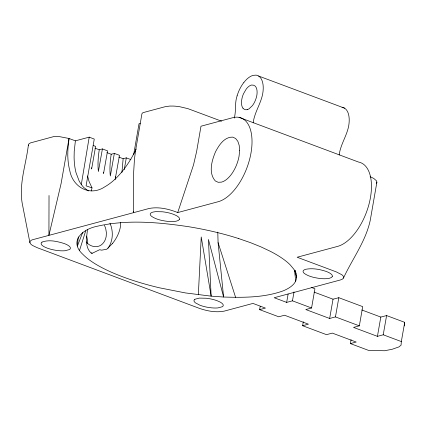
<?xml version="1.0" encoding="UTF-8"?>
<svg xmlns="http://www.w3.org/2000/svg" width="426" height="426" viewBox="0 0 426 426"><rect width="100%" height="100%" fill="white"/><g stroke="black" fill="none" stroke-linecap="round" stroke-linejoin="round"><path stroke-width="0.64" d="M49.022 195.502L48.921 235.37L33.111 239.593C31.386 239.854 28.835 241.494 30.278 243.443A18.1 5.352 9.8 0 0 32.733 245.578L37.275 247.719L199.746 308.493C207.553 311.129 216.104 312.721 224.289 311.108L252.953 303.418L265.43 308.089L259.631 309.643L260.201 306.385M121.927 172.466L123.151 158.706L126.293 157.865L130.878 159.58M217.777 232.111L218.091 242.639L223.607 297.023C243.624 297.673 264.338 297.705 283.407 290.777C289.408 288.232 297.226 283.684 296.448 276.123M115.457 178.851L115.409 176.737M198.34 294.781L201.232 236.931L211.136 296.155L223.607 297.023L208.431 239.465L211.136 296.155L185.379 292.923L159.494 287.811A111.649 33.015 9.8 0 1 122.88 276.873A111.548 32.983 9.8 0 1 94.86 263.635A110.723 32.743 9.8 0 1 83.219 254.705C68.352 241.308 82.404 229.145 97.149 226.27C126.959 219.379 158.014 222.223 187.978 226.605A110.696 32.733 9.8 0 1 238.752 238.592M87.458 229.779C86.632 237.57 84.694 246.462 90.743 252.719L92.197 253.268L99.631 249.727L101.622 250.163L106.777 249.231L112.682 243.315M404.434 325.906L404.7 322.344L386.595 315.57L380.807 317.072L361.812 309.963M404.7 322.344L401.335 341.561L401.058 345.182L398.917 346.918L392.245 349.245L384.646 350.747L368.506 350.369L350.401 343.596L351.088 339.687M78.309 236.883L77.388 246.121L82.617 232.58M133.562 211.387L133.418 212.707L48.921 235.37L61.072 183.665L69.039 138.487L59.56 136.65L54.017 136.517L30.475 142.902L28.909 143.866L28.377 145.048C26.082 164.319 18.872 183.617 22.184 203.202L29.937 242.772M87.511 243.459L87.735 241.489L86.68 236.057M88.39 190.949L83.709 187.456L81.297 184.549L89.21 137.14L94.263 139.078L86.084 185.858L92.016 187.871L91.297 190.928M89.21 137.14L75.381 140.841L74.225 151.374L74.097 157.183A67.659 34.82 -69.5 0 0 76.046 172.754L79.204 181.114L81.297 184.549M102.41 148.93L99.263 149.776C98.14 156.96 97.591 164.292 98.385 171.54L102.41 148.93L107.57 150.863L103.555 173.473L103.465 172.269M114.349 153.397L111.207 154.244C110.084 161.427 109.535 168.755 110.329 176.007L114.349 153.397L119.509 155.33L115.116 179.58M124.264 169.617L126.293 157.865M133.711 154.393L139.009 123.785L140.26 123.449M234.241 118.103C236.382 110.781 234.518 103.065 237.128 95.818M370.103 176.758A17.956 5.309 9.8 0 1 374.001 178.648L376.456 180.784L376.898 182.11L370.306 220.024C365.875 241.148 352.408 258.79 343.473 278.061L342.429 279.137L340.353 279.978L274.184 297.726L286.661 302.391L292.46 300.836L311.566 307.982L314.931 288.764L311.236 287.38M286.661 302.391L288.125 294.041M292.46 300.836L294.031 291.869M350.401 343.596L356.2 342.041L332.307 333.1L326.508 334.66L302.625 325.725L303.312 321.816M311.566 307.982L305.772 309.537L329.655 318.472L333.031 299.196L338.819 297.699L362.702 306.635L359.336 325.853L353.537 327.408L377.431 336.343L383.23 334.788L401.335 341.561M329.655 318.472L335.454 316.917L338.819 297.699M377.431 336.343L380.807 317.072M383.23 334.788L386.595 315.57M343.473 278.061L343.526 276.804A18.286 5.41 9.8 0 0 341.796 274.711L336.263 271.873L297.151 257.245L337.616 246.388A44.623 22.967 -69.5 0 0 369.289 203.069A44.623 22.967 -69.5 0 0 358.5 162.04L239.071 117.368M376.898 182.11L376.344 183.281M253.188 122.858C254.423 112.485 260.787 103.901 262.709 93.773A23.201 11.939 -69.5 0 0 262.134 80.802A23.414 12.05 -69.5 0 0 256.074 75.12L253.097 75.365A23.318 12.003 -69.5 0 0 243.89 82.447M339.176 155.027C340.411 144.648 346.769 136.064 348.692 125.936A23.201 11.939 -69.5 0 0 348.117 112.965A23.414 12.05 -69.5 0 0 342.062 107.283M79.566 250.344L85.69 230.844M177.717 212.569L193.495 164.984L196.615 151.565L200.992 126.213L232.697 117.709A44.623 22.967 -69.5 0 1 251.02 152.849A44.623 22.967 -69.5 0 1 218.187 201.716L177.717 212.569C168.771 208.985 158.791 206.61 149.169 208.463L133.418 212.707L133.626 172.807L134.478 158.941L135.495 151.001L141.943 113.694L142.87 112.688L165.235 106.686L169.883 106.053L173.648 106.079A17.546 5.187 9.8 0 1 179.772 106.734L187.919 108.651L221.568 121.192M136.203 148.999C131.224 159.468 124.818 169.351 116.644 177.621A66.957 34.463 -69.5 0 1 104.849 186.79C89.838 196.913 72.676 187.142 69.731 170.395A67.659 34.82 -69.5 0 1 67.782 154.819L67.91 149.009L69.039 138.487L75.381 140.841M108.002 248.225C112.299 242.234 113.225 234.454 111.442 227.404A22.211 17.876 75 0 0 109.919 223.176M247.171 109.69L248.954 108.902L252.33 105.723A12.95 6.667 -69.5 0 0 256.117 98.236C257.677 93.938 258.215 84.284 251.425 85.051A13.014 6.699 -69.5 0 0 246.271 89.018L243.496 93.757A13.217 6.8 -69.5 0 0 241.51 102.149A12.95 6.667 -69.5 0 0 242.953 108.236M302.625 325.725L308.424 324.17L284.536 315.235L278.737 316.79L259.631 309.643M91.153 253.044L92.197 253.268M238.752 238.592L250.456 242.65L261.181 246.979L270.526 251.409A110.861 32.781 9.8 0 1 290.143 264.823L293.791 269.179L295.963 273.401L296.618 277.438L294.835 270.388M258.603 76.025L344.591 108.188M93.331 145.538L95.626 146.395L91.611 169.01L91.521 167.801M94.955 148.163L99.263 149.776M106.894 152.63L111.207 154.244M118.838 157.098L123.151 158.706M314.042 292.098L333.031 299.196M335.454 316.917L359.336 325.853M86.164 241.973C89.636 246.239 96.106 248.337 100.967 245.136A14.969 12.045 75 0 0 106.17 236.542L106.388 232.761L105.776 228.943A14.814 11.923 75 0 0 104.386 225.338M92.016 187.871L89.077 181.513L87.58 175.959M294.898 270.286L295.963 273.401L295.298 270.845M218.091 242.639L235.599 297.364M294.52 270.084L295.708 281.24M120.649 222.297L120.68 224.928A33.244 26.657 -42.6 0 1 112.656 243.294M28.467 145.692A17.546 5.187 9.8 0 1 28.377 145.048M247.256 109.61A12.95 6.667 -69.5 0 1 243.06 108.167M237.09 95.813A23.414 12.05 -69.5 0 1 243.848 82.452M239.62 150.383L239.087 156.044A23.925 12.311 -69.5 0 1 232.356 172.967A23.925 12.311 -69.5 0 1 221.568 182.115L218.176 182.291L215.274 180.933C208.207 172.78 211.818 160.575 215.561 151.688C219.055 145.128 224.305 136.852 232.713 137.124L235.621 138.477L237.825 141.283L239.188 145.351L239.62 150.383M179.474 219.284L178.611 220.279L176.811 221.03A14.969 4.425 9.8 0 1 167.29 221.339C161.827 220.583 156.129 219.512 151.523 216.307A14.814 4.382 9.8 0 1 152.929 212.095L155.543 211.653L162.455 211.786A14.883 4.398 9.8 0 1 173.403 214.273L176.199 215.503A14.825 4.382 9.8 0 1 179.474 219.284M332.333 276.463L331.476 277.459L329.676 278.205A14.969 4.425 9.8 0 1 320.15 278.519C314.686 277.763 308.988 276.692 304.382 273.487A14.814 4.382 9.8 0 1 305.788 269.275C312.631 267.949 319.734 269.28 326.263 271.453A14.883 4.404 9.8 0 1 332.205 275.281L332.333 276.463M41.998 242.106L41.13 243.108L41.274 244.29A14.883 4.404 9.8 0 0 47.217 248.118L50.593 249.194A14.857 4.393 9.8 0 0 65.066 250.738L69.481 249.556A14.841 4.388 9.8 0 0 64.267 243.544C57.212 241.382 49.15 239.38 41.998 242.106M194.858 299.286L193.99 300.287L194.134 301.47L195.252 302.758L200.076 305.298A14.873 4.398 9.8 0 0 217.931 307.918L222.34 306.731A14.873 4.398 9.8 0 0 219.933 301.959L217.127 300.724A14.819 4.382 9.8 0 0 206.184 298.237L199.272 298.104L194.858 299.286"/></g></svg>
